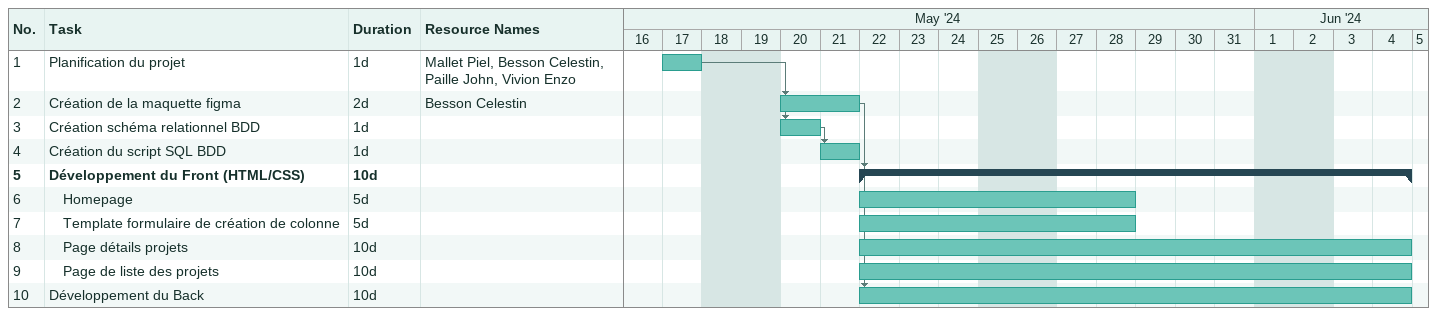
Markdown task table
| ID | Level | Task | Duration | Start | Finish | Predecessors | Resources |
|---|---|---|---|---|---|---|---|
| 1 | 1 | Planification du projet | 1d | 2024-05-17 | 2024-05-17 |  | Mallet Piel, Besson Celestin, Paille John, Vivion Enzo |
| 2 | 1 | Création de la maquette figma | 2d | 2024-05-20 | 2024-05-21 | 1 | Besson Celestin |
| 3 | 1 | Création schéma relationnel BDD | 1d | 2024-05-20 | 2024-05-20 | 1 |  |
| 4 | 1 | Création du script SQL BDD | 1d | 2024-05-21 | 2024-05-21 | 3 |  |
| 5 | 1 | **Développement du Front (HTML/CSS)** | 10d | 2024-05-22 | 2024-06-04 | 2 |  |
| 6 | 2 | Homepage | 5d | 2024-05-22 | 2024-05-28 |  |  |
| 7 | 2 | Template formulaire de création de colonne | 5d | 2024-05-22 | 2024-05-28 |  |  |
| 8 | 2 | Page détails projets | 10d | 2024-05-22 | 2024-06-04 |  |  |
| 9 | 2 | Page de liste des projets | 10d | 2024-05-22 | 2024-06-04 |  |  |
| 10 | 1 | Développement du Back | 10d | 2024-05-22 | 2024-06-04 | 2 |  |
